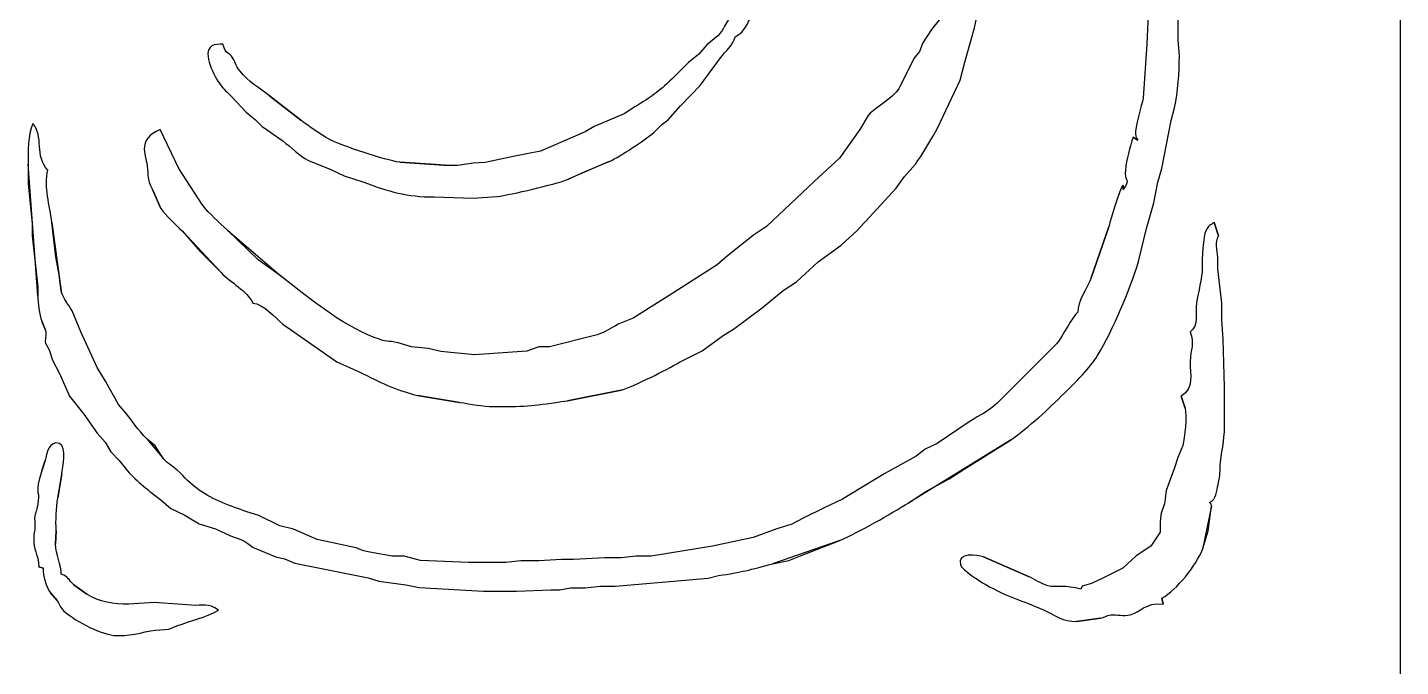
# Model space of a CAD drawing. Header units: inches. Extents: x -30 to 210, y -30 to 170.
# Drawn here: x 153.1 to 210, y 15.4 to 41.9 of the extents above; entities that cross this region are included whole.
import ezdxf

# ---------------------------------------------------------------- set-up
doc = ezdxf.new("R2010")
doc.units = ezdxf.units.IN
doc.header["$MEASUREMENT"] = 0

# ---------------------------------------------------------------- blocks, each defined once
blk = doc.blocks.new('2018-03-03 Embellishment 04')
at = {"color": 7}
for p, q in [((512.281232, 325.247962), (516.161232, 343.647962)), ((605.153232, 332.447962), (604.417232, 316.447962)), ((621.233232, 318.847962), (621.233232, 330.847962)), ((489.353232, 324.407962), (484.745232, 317.239962)), ((507.281232, 306.847962), (512.281232, 325.247962)), ((369.385232, 316.151962), (365.049232, 311.255962)), ((375.201232, 321.055962), (369.385232, 316.151962)), ((484.745232, 317.239962), (483.033232, 312.551962)), ((604.417232, 316.447962), (602.505232, 287.647962)), ((621.825232, 310.167962), (621.233232, 318.847962)), ((365.049232, 311.255962), (359.625232, 306.807962)), ((365.849232, 294.511962), (376.641232, 309.247962)), ((479.857232, 308.887962), (471.977232, 292.679962)), ((483.033232, 312.551962), (479.857232, 308.887962)), ((359.625232, 306.807962), (350.817232, 298.079962)), ((504.785232, 297.247962), (507.281232, 306.847962)), ((355.345232, 283.519962), (365.849232, 294.511962)), ((492.625232, 271.647962), (504.785232, 297.247962)), ((115.369232, 288.551962), (123.177232, 280.111962)), ((152.345232, 275.855962), (135.585232, 288.887962)), ((135.585232, 288.887962), (152.345232, 275.855962)), ((123.177232, 280.111962), (128.209232, 276.087962)), ((325.217232, 279.271962), (309.217232, 272.503962)), ((330.817232, 282.991962), (325.217232, 279.271962)), ((348.649232, 276.047962), (355.345232, 283.519962)), ((617.465232, 275.647962), (619.249232, 282.503962)), ((128.209232, 276.087962), (131.825232, 272.471962)), ((131.825232, 272.471962), (142.785232, 264.815962)), ((309.217232, 272.503962), (304.417232, 269.687962)), ((341.049232, 269.367962), (345.369232, 273.623962)), ((345.369232, 273.623962), (348.649232, 276.047962)), ((455.505232, 278.479962), (451.137232, 270.879962)), ((612.505232, 250.047962), (617.465232, 275.647962)), ((87.225232, 250.047962), (77.21723, 270.847962)), ((304.417232, 269.687962), (280.417232, 259.351962)), ((451.137232, 270.879962), (440.201232, 255.671962)), ((599.617232, 265.247962), (597.217232, 266.847962)), ((597.217232, 266.847962), (599.617232, 265.247962)), ((280.417232, 259.351962), (266.817232, 256.591962)), ((6.70523, 252.447962), (6.70523, 249.247962)), ((11.80123, 182.047962), (6.70523, 252.447962)), ((99.689232, 230.855962), (87.225232, 250.047962)), ((156.417232, 254.263962), (168.417232, 249.583962)), ((168.417232, 249.583962), (175.617232, 246.119962)), ((224.417232, 252.255962), (205.217232, 253.415962)), ((205.217232, 253.415962), (231.617232, 251.647962)), ((231.617232, 251.647962), (224.417232, 252.255962)), ((250.817232, 253.359962), (244.417232, 252.887962)), ((266.817232, 256.591962), (250.817232, 253.359962)), ((317.217232, 253.783962), (294.817232, 244.119962)), ((304.417232, 248.423962), (317.217232, 253.783962)), ((440.201232, 255.671962), (426.921232, 243.247962)), ((474.889232, 245.711962), (480.841232, 252.447962)), ((610.249232, 242.847962), (612.505232, 250.047962)), ((6.70523, 249.247962), (6.70523, 242.047962)), ((175.617232, 246.119962), (186.017232, 242.719962)), ((294.817232, 244.119962), (304.417232, 248.423962)), ((426.921232, 243.247962), (401.217232, 219.063962)), ((470.553232, 239.647962), (474.889232, 245.711962)), ((608.129232, 231.647962), (610.249232, 242.847962)), ((6.70523, 242.047962), (8.77723, 220.447962)), ((73.16923, 238.847962), (77.66523, 228.783962)), ((77.66523, 228.783962), (73.16923, 238.847962)), ((223.617232, 234.847962), (244.417232, 234.303962)), ((244.417232, 234.303962), (257.217232, 235.087962)), ((458.273232, 226.183962), (470.553232, 239.647962)), ((592.417232, 239.647962), (591.617232, 241.247962)), ((591.617232, 241.247962), (591.617232, 238.847962)), ((591.617232, 238.847962), (592.417232, 239.647962)), ((604.217232, 218.047962), (608.129232, 231.647962)), ((8.77723, 220.447962), (8.77723, 214.055962)), ((21.44923, 202.847962), (19.39323, 221.247962)), ((19.39323, 221.247962), (24.36923, 184.447962)), ((449.553232, 216.743962), (458.273232, 226.183962)), ((642.817152, 214.047962), (640.417152, 221.247962)), ((640.417152, 221.247962), (642.817152, 214.047962)), ((8.77723, 214.055962), (11.80123, 186.847962)), ((88.953232, 216.687962), (98.561232, 205.719962)), ((109.785232, 194.399962), (88.953232, 216.687962)), ((129.553232, 201.191962), (113.145232, 217.127962)), ((113.145232, 217.127962), (142.017232, 192.311962)), ((394.241232, 214.455962), (380.417232, 203.447962)), ((401.217232, 219.063962), (394.241232, 214.455962)), ((441.081232, 209.111962), (449.553232, 216.743962)), ((584.073232, 218.847962), (574.673232, 191.655962)), ((574.673232, 191.655962), (584.073232, 218.847962)), ((600.057232, 200.447962), (604.217232, 218.047962)), ((636.081232, 217.183962), (636.081232, 217.183962)), ((636.081232, 217.183962), (636.081232, 217.183962)), ((98.561232, 205.719962), (109.785232, 194.399962)), ((428.769232, 200.215962), (441.081232, 209.111962)), ((23.26523, 193.247962), (21.44923, 202.847962)), ((142.017232, 192.311962), (129.553232, 201.191962)), ((374.817232, 198.671962), (349.249232, 182.239962)), ((380.417232, 203.447962), (374.817232, 198.671962)), ((417.217232, 189.423962), (428.769232, 200.215962)), ((642.401152, 196.447962), (642.401152, 202.711962)), ((24.36923, 184.447962), (23.26523, 193.247962)), ((644.553232, 178.047962), (642.401152, 196.447962)), ((11.80123, 186.847962), (11.80123, 182.047962)), ((398.817232, 175.559962), (410.049232, 184.815962)), ((410.049232, 184.815962), (417.217232, 189.423962)), ((349.249232, 182.239962), (330.017232, 170.159962)), ((644.553232, 169.247962), (644.553232, 178.047962)), ((34.86523, 162.847962), (30.17723, 174.047962)), ((330.017232, 170.159962), (322.017232, 166.847962)), ((383.617232, 164.143962), (398.817232, 175.559962)), ((645.209232, 158.847962), (644.553232, 169.247962)), ((13.94523, 168.447962), (15.93723, 163.647962)), ((15.93723, 163.647962), (13.94523, 168.447962)), ((43.60123, 143.647962), (34.86523, 162.847962)), ((142.817232, 166.935962), (171.617232, 146.727962)), ((378.153232, 160.783962), (383.617232, 164.143962)), ((15.93723, 156.671962), (17.91323, 153.175962)), ((211.617232, 154.815962), (204.417232, 156.943962)), ((220.417232, 153.807962), (211.617232, 154.815962)), ((279.617232, 154.679962), (273.217232, 152.487962)), ((285.217232, 154.679962), (279.617232, 154.679962)), ((310.817232, 161.159962), (285.217232, 154.679962)), ((366.817232, 152.543962), (378.153232, 160.783962)), ((524.401232, 124.639962), (556.201232, 156.415962)), ((645.969232, 133.247962), (645.209232, 158.847962)), ((17.91323, 153.175962), (19.70523, 147.647962)), ((19.70523, 147.647962), (23.39323, 140.447962)), ((227.281232, 152.303962), (220.417232, 153.807962)), ((245.217232, 150.455962), (227.281232, 152.303962)), ((273.217232, 152.487962), (245.217232, 150.455962)), ((354.817232, 146.479962), (366.817232, 152.543962)), ((23.39323, 140.447962), (28.80923, 128.447962)), ((48.11323, 136.447962), (43.60123, 143.647962)), ((171.617232, 146.727962), (183.617232, 141.439962)), ((541.057232, 141.247962), (524.401232, 124.639962)), ((55.01723, 124.015962), (48.11323, 136.447962)), ((645.969232, 114.847962), (645.969232, 133.247962)), ((28.80923, 128.447962), (36.48923, 118.775962)), ((214.817232, 128.679962), (237.217232, 125.087962)), ((237.217232, 125.087962), (214.817232, 128.679962)), ((294.817232, 125.943962), (323.617232, 131.543962)), ((323.617232, 131.543962), (294.817232, 125.943962)), ((622.817232, 128.447962), (624.945232, 122.039962)), ((624.945232, 122.039962), (622.817232, 128.447962)), ((36.48923, 118.775962), (43.61723, 108.543962)), ((58.22523, 120.215962), (55.01723, 124.015962)), ((510.017232, 114.991962), (492.385232, 103.063962)), ((43.61723, 108.543962), (47.78523, 103.847962)), ((47.78523, 103.847962), (50.92923, 98.639962)), ((74.48923, 101.751962), (70.25723, 105.415962)), ((70.25723, 105.415962), (79.08923, 94.879962)), ((531.617232, 104.807962), (477.217232, 71.455962)), ((492.385232, 103.063962), (486.017232, 99.983962)), ((506.817232, 89.351962), (531.617232, 104.807962)), ((50.92923, 98.639962), (55.42523, 94.015962)), ((79.08923, 94.879962), (74.48923, 101.751962)), ((481.217232, 96.311962), (464.417232, 86.959962)), ((486.017232, 99.983962), (481.217232, 96.311962)), ((621.025232, 95.647962), (619.257232, 90.047962)), ((623.665232, 102.047962), (621.025232, 95.647962)), ((15.78523, 94.047962), (14.01723, 88.447962)), ((14.01723, 88.447962), (15.78523, 94.047962)), ((55.42523, 94.015962), (59.71323, 88.479962)), ((498.817232, 84.207962), (506.817232, 89.351962)), ((619.257232, 90.047962), (614.689232, 78.047962)), ((22.58523, 74.047962), (24.76923, 86.847962)), ((24.76923, 86.847962), (22.58523, 74.047962)), ((464.417232, 86.959962), (441.881232, 73.375962)), ((486.017232, 77.319962), (498.817232, 84.207962)), ((441.881232, 73.375962), (431.953232, 68.703962)), ((477.217232, 71.455962), (486.017232, 77.319962)), ((614.689232, 78.047962), (613.841232, 70.847962)), ((77.54523, 72.895962), (82.953232, 68.375962)), ((82.953232, 68.375962), (90.017232, 64.919962)), ((130.017232, 64.623962), (123.617232, 66.615962)), ((431.953232, 68.703962), (420.753232, 63.103962)), ((613.841232, 70.847962), (612.385232, 66.847962)), ((639.001232, 69.791962), (634.233232, 46.383962)), ((637.145232, 56.447962), (639.001232, 69.791962)), ((90.017232, 64.919962), (98.017232, 60.159962)), ((98.017232, 60.159962), (106.817232, 57.439962)), ((141.217232, 59.111962), (130.017232, 64.623962)), ((148.417232, 57.343962), (141.217232, 59.111962)), ((414.817232, 59.927962), (406.817232, 57.487962)), ((420.753232, 63.103962), (414.817232, 59.927962)), ((21.28923, 49.247962), (21.76123, 56.447962)), ((21.76123, 56.447962), (21.28923, 49.247962)), ((106.817232, 57.439962), (114.817232, 53.719962)), ((114.817232, 53.719962), (120.417232, 51.687962)), ((161.217232, 51.823962), (148.417232, 57.343962)), ((181.081232, 47.471962), (161.217232, 51.823962)), ((394.017232, 52.807962), (372.417232, 48.271962)), ((406.817232, 57.487962), (394.017232, 52.807962)), ((611.617232, 55.647962), (606.569232, 48.151962)), ((634.233232, 46.383962), (637.145232, 56.447962)), ((21.28923, 49.247962), (21.28923, 49.247962)), ((21.28923, 49.247962), (21.28923, 49.247962)), ((127.753232, 47.055962), (139.041232, 42.439962)), ((201.217232, 42.783962), (189.217232, 44.935962)), ((372.417232, 48.271962), (339.617232, 42.879962)), ((440.417232, 51.199962), (404.417232, 38.815962)), ((421.217232, 43.743962), (440.417232, 51.199962)), ((606.569232, 48.151962), (598.825232, 43.071962)), ((12.41723, 37.247962), (14.81723, 36.447962)), ((14.81723, 36.447962), (12.41723, 37.247962)), ((139.041232, 42.439962), (143.617232, 41.367962)), ((143.617232, 41.367962), (149.217232, 39.103962)), ((149.217232, 39.103962), (180.417232, 32.839962)), ((207.617232, 42.783962), (201.217232, 42.783962)), ((216.417232, 40.583962), (207.617232, 42.783962)), ((242.017232, 39.519962), (216.417232, 40.583962)), ((250.017232, 39.519962), (242.017232, 39.519962)), ((262.017232, 39.519962), (250.017232, 39.519962)), ((270.017232, 40.391962), (262.017232, 39.519962)), ((279.617232, 40.391962), (270.017232, 40.391962)), ((291.617232, 41.079962), (279.617232, 40.391962)), ((298.017232, 41.079962), (291.617232, 41.079962)), ((314.817232, 42.047962), (298.017232, 41.079962)), ((323.617232, 42.047962), (314.817232, 42.047962)), ((331.617232, 42.879962), (323.617232, 42.047962)), ((339.617232, 42.879962), (331.617232, 42.879962)), ((404.417232, 38.815962), (413.217232, 40.519962)), ((413.217232, 40.519962), (421.217232, 43.743962)), ((541.217232, 32.031962), (517.217232, 42.479962)), ((517.217232, 42.479962), (541.217232, 32.031962)), ((598.825232, 43.071962), (591.585232, 36.495962)), ((180.417232, 32.839962), (188.417232, 31.231962)), ((188.417232, 31.231962), (194.017232, 29.543962)), ((194.017232, 29.543962), (208.449232, 27.551962)), ((330.817232, 27.647962), (355.617232, 29.823962)), ((355.617232, 29.823962), (370.017232, 31.119962)), ((370.017232, 31.119962), (375.617232, 32.447962)), ((581.217232, 31.287962), (574.817232, 28.255962)), ((591.585232, 36.495962), (581.217232, 31.287962)), ((18.66523, 23.191962), (22.20923, 19.175962)), ((22.20923, 19.175962), (18.66523, 23.191962)), ((38.01723, 22.527962), (31.16923, 27.583962)), ((31.16923, 27.583962), (38.01723, 22.527962)), ((208.449232, 27.551962), (215.617232, 26.183962)), ((215.617232, 26.183962), (250.017232, 24.223962)), ((250.017232, 24.223962), (256.753232, 24.223962)), ((256.753232, 24.223962), (262.017232, 24.223962)), ((262.017232, 24.223962), (267.617232, 24.223962)), ((267.617232, 24.223962), (286.017232, 24.951962)), ((286.017232, 24.951962), (290.817232, 24.951962)), ((290.817232, 24.951962), (296.417232, 25.967962)), ((296.417232, 25.967962), (304.417232, 25.967962)), ((304.417232, 25.967962), (312.417232, 26.847962)), ((312.417232, 26.847962), (320.417232, 26.847962)), ((320.417232, 26.847962), (330.817232, 27.647962)), ((569.833232, 26.751962), (569.217232, 25.247962)), ((574.817232, 28.255962), (569.833232, 26.751962)), ((74.01723, 18.047962), (60.41723, 17.247962)), ((94.017232, 16.607962), (74.01723, 18.047962)), ((613.217232, 17.247962), (612.417232, 20.447962)), ((612.417232, 20.447962), (613.217232, 17.247962)), ((566.817232, 8.015962), (579.617232, 9.639962)), ((579.617232, 9.639962), (566.817232, 8.015962)), ((74.81723, 3.391962), (81.945232, 3.887962)), ((81.945232, 3.887962), (86.153232, 5.623962))]:
    blk.add_line(p, q, dxfattribs=at)
for points in [[(384.417232, 320.447962), (390.945232, 323.999962), (389.593232, 326.839962), (394.209232, 332.311962)], [(494.897232, 331.647962), (493.561232, 328.863962), (491.089232, 326.927962), (489.353232, 324.407962)], [(380.969232, 329.687962), (379.161232, 327.575962), (379.033232, 325.079962), (375.201232, 321.055962)], [(104.825232, 315.631962), (99.241232, 311.647962), (106.513232, 298.919962), (109.257232, 294.991962)], [(110.817232, 316.447962), (109.121232, 316.439962), (106.233232, 316.631962), (104.825232, 315.631962)], [(116.105232, 309.071962), (113.841232, 312.759962), (112.417232, 310.479962), (110.817232, 316.447962)], [(376.641232, 309.247962), (379.241232, 312.599962), (383.657232, 316.231962), (384.417232, 320.447962)], [(119.929232, 302.047962), (117.457232, 305.191962), (117.017232, 307.583962), (116.105232, 309.071962)], [(619.249232, 282.503962), (621.097232, 291.607962), (621.801232, 300.879962), (621.825232, 310.167962)], [(135.585232, 288.887962), (130.249232, 293.119962), (124.225232, 296.583962), (119.929232, 302.047962)], [(109.257232, 294.991962), (110.985232, 292.519962), (113.297232, 290.727962), (115.369232, 288.551962)], [(350.817232, 298.079962), (342.689232, 290.215962), (340.153232, 288.711962), (330.817232, 282.991962)], [(471.977232, 292.679962), (468.889232, 287.927962), (457.433232, 280.999962), (455.505232, 278.479962)], [(602.505232, 287.647962), (601.673232, 284.143962), (598.049232, 271.263962), (598.385232, 268.447962)], [(9.21723, 274.047962), (6.33723, 267.943962), (6.74523, 259.167962), (6.70523, 252.447962)], [(17.21723, 249.247962), (9.96923, 256.615962), (15.31323, 267.375962), (9.21723, 274.047962)], [(167.617232, 265.687962), (162.113232, 268.527962), (157.409232, 272.391962), (152.345232, 275.855962)], [(480.841232, 252.447962), (484.025232, 256.647962), (489.969232, 266.783962), (492.625232, 271.647962)], [(77.21723, 270.847962), (64.95323, 265.607962), (69.33723, 258.159962), (70.26523, 251.647962)], [(142.785232, 264.815962), (147.305232, 261.487962), (151.465232, 257.039962), (156.417232, 254.263962)], [(205.217232, 253.415962), (197.329232, 254.519962), (174.881232, 261.935962), (167.617232, 265.687962)], [(317.217232, 253.783962), (323.713232, 257.015962), (335.505232, 264.711962), (341.049232, 269.367962)], [(597.217232, 266.847962), (595.289232, 261.607962), (593.545232, 254.807962), (592.953232, 249.247962)], [(598.385232, 268.447962), (598.577232, 266.871962), (598.961232, 266.543962), (599.617232, 265.247962)], [(70.26523, 251.647962), (71.16123, 245.359962), (69.80923, 245.487962), (73.16923, 238.847962)], [(244.417232, 252.887962), (238.017232, 252.159962), (239.761232, 251.551962), (231.617232, 251.647962)], [(19.39323, 221.247962), (18.18523, 230.479962), (15.19323, 239.967962), (17.21723, 249.247962)], [(186.017232, 242.719962), (199.377232, 237.767962), (209.137232, 234.871962), (223.617232, 234.847962)], [(257.217232, 235.087962), (264.953232, 236.191962), (287.841232, 241.519962), (294.817232, 244.119962)], [(592.953232, 249.247962), (592.297232, 243.159962), (596.169232, 244.295962), (591.617232, 238.847962)], [(591.617232, 241.247962), (589.057232, 236.943962), (585.593232, 224.175962), (584.073232, 218.847962)], [(77.66523, 228.783962), (80.153232, 224.847962), (85.641232, 220.191962), (88.953232, 216.687962)], [(113.145232, 217.127962), (108.553232, 221.471962), (103.513232, 225.775962), (99.689232, 230.855962)], [(640.417152, 221.247962), (638.513232, 220.023962), (637.249232, 219.239962), (636.081232, 217.183962)], [(636.081232, 217.183962), (634.257232, 213.975962), (634.025232, 201.319962), (634.017232, 197.247962)], [(642.401152, 202.711962), (642.033152, 206.351962), (640.689152, 210.879962), (642.817152, 214.047962)], [(578.137232, 150.047962), (586.537232, 164.487962), (595.233232, 184.431962), (600.057232, 200.447962)], [(109.785232, 194.399962), (114.777232, 189.311962), (123.641232, 184.695962), (126.817232, 178.047962)], [(191.617232, 159.807962), (172.841232, 167.191962), (157.817232, 180.207962), (142.017232, 192.311962)], [(574.673232, 191.655962), (572.681232, 186.191962), (567.313232, 179.015962), (567.617232, 173.247962)], [(634.017232, 197.247962), (634.001232, 190.863962), (631.841232, 184.415962), (630.985232, 178.047962)], [(30.17723, 174.047962), (28.05723, 177.815962), (25.68123, 179.871962), (24.36923, 184.447962)], [(11.80123, 182.047962), (12.03323, 178.055962), (12.57723, 172.119962), (13.94523, 168.447962)], [(126.817232, 178.047962), (131.945232, 177.927962), (139.105232, 170.255962), (142.817232, 166.935962)], [(630.985232, 178.047962), (630.329232, 173.199962), (632.345232, 165.967962), (627.617232, 162.847962)], [(567.617232, 173.247962), (564.513232, 171.039962), (559.545232, 160.367962), (556.201232, 156.415962)], [(15.93723, 163.647962), (16.66523, 160.223962), (15.54523, 158.775962), (15.93723, 156.671962)], [(322.017232, 166.847962), (317.697232, 164.663962), (315.529232, 162.911962), (310.817232, 161.159962)], [(627.617232, 162.847962), (630.097232, 156.079962), (627.697232, 153.911962), (627.617232, 146.847962)], [(204.417232, 156.943962), (198.513232, 158.151962), (198.505232, 157.103962), (191.617232, 159.807962)], [(560.417232, 130.047962), (565.585232, 135.191962), (574.553232, 143.895962), (578.137232, 150.047962)], [(627.617232, 146.847962), (627.545232, 139.903962), (629.809232, 132.511962), (622.817232, 128.447962)], [(183.617232, 141.439962), (195.169232, 135.687962), (202.089232, 132.071962), (214.817232, 128.679962)], [(323.617232, 131.543962), (331.801232, 134.359962), (347.001232, 142.143962), (354.817232, 146.479962)], [(237.217232, 125.087962), (243.313232, 124.183962), (249.393232, 122.919962), (255.617232, 122.847962)], [(255.617232, 122.847962), (274.649232, 122.631962), (276.681232, 123.399962), (294.817232, 125.943962)], [(531.617232, 104.807962), (541.961232, 112.375962), (551.361232, 121.031962), (560.417232, 130.047962)], [(70.25723, 105.415962), (65.31323, 110.375962), (62.42523, 114.943962), (58.22523, 120.215962)], [(524.401232, 124.639962), (517.145232, 118.335962), (516.201232, 119.103962), (510.017232, 114.991962)], [(624.945232, 122.039962), (625.753232, 117.879962), (624.817232, 106.095962), (623.665232, 102.047962)], [(643.841152, 93.247962), (644.753232, 100.751962), (646.201232, 107.071962), (645.969232, 114.847962)], [(23.39323, 103.015962), (17.86523, 105.143962), (16.65723, 97.399962), (15.78523, 94.047962)], [(24.76923, 86.847962), (25.09723, 90.375962), (27.50523, 101.423962), (23.39323, 103.015962)], [(14.01723, 88.447962), (9.90523, 75.751962), (12.84923, 78.439962), (12.13723, 72.447962)], [(59.71323, 88.479962), (65.04123, 82.687962), (71.34523, 77.695962), (77.54523, 72.895962)], [(86.409232, 88.823962), (83.977232, 91.175962), (81.833232, 91.671962), (79.08923, 94.879962)], [(98.017232, 78.183962), (92.937232, 81.799962), (90.633232, 84.751962), (86.409232, 88.823962)], [(642.577152, 81.247962), (643.921152, 86.463962), (643.265152, 88.439962), (643.841152, 93.247962)], [(638.017232, 71.647962), (641.689152, 73.079962), (641.665152, 77.735962), (642.577152, 81.247962)], [(21.76123, 56.447962), (21.33723, 62.231962), (21.71323, 68.271962), (22.58523, 74.047962)], [(123.617232, 66.615962), (115.057232, 69.583962), (105.393232, 72.927962), (98.017232, 78.183962)], [(12.13723, 72.447962), (11.60923, 67.975962), (10.46523, 65.999962), (10.35323, 64.447962)], [(440.417232, 51.199962), (450.889232, 55.919962), (467.313232, 65.303962), (477.217232, 71.455962)], [(612.385232, 66.847962), (611.801232, 64.799962), (611.249232, 57.743962), (611.617232, 55.647962)], [(639.001232, 69.791962), (638.785232, 71.007962), (638.385232, 71.055962), (638.017232, 71.647962)], [(10.35323, 58.847962), (10.51323, 55.839962), (9.32923, 55.455962), (9.77723, 50.047962)], [(10.35323, 64.447962), (9.75323, 62.151962), (10.53723, 60.967962), (10.35323, 58.847962)], [(120.417232, 51.687962), (124.121232, 50.087962), (125.609232, 48.223962), (127.753232, 47.055962)], [(9.77723, 50.047962), (10.17723, 45.223962), (12.40923, 42.479962), (12.41723, 37.247962)], [(24.41723, 33.247962), (24.60123, 37.831962), (21.40923, 44.119962), (21.28923, 49.247962)], [(189.217232, 44.935962), (183.817232, 45.951962), (183.905232, 46.863962), (181.081232, 47.471962)], [(517.217232, 42.479962), (513.865232, 43.719962), (502.729232, 45.039962), (504.945232, 38.191962)], [(612.417232, 20.447962), (620.673232, 24.951962), (630.497232, 37.767962), (634.233232, 46.383962)], [(375.617232, 32.447962), (387.889232, 34.415962), (392.457232, 35.439962), (404.417232, 38.815962)], [(504.945232, 38.191962), (505.897232, 35.223962), (515.105232, 29.551962), (518.017232, 27.879962)], [(14.81723, 36.447962), (14.55323, 32.407962), (16.25723, 26.503962), (18.66523, 23.191962)], [(31.16923, 27.583962), (28.24923, 30.175962), (28.26523, 31.767962), (24.41723, 33.247962)], [(551.617232, 27.015962), (547.633232, 28.231962), (544.793232, 30.407962), (541.217232, 32.031962)], [(60.41723, 17.247962), (52.72923, 17.159962), (44.60923, 18.279962), (38.01723, 22.527962)], [(518.017232, 27.879962), (531.041232, 20.399962), (537.465232, 19.495962), (549.217232, 14.127962)], [(569.217232, 25.247962), (561.457232, 27.599962), (555.121232, 25.951962), (551.617232, 27.015962)], [(22.20923, 19.175962), (23.41723, 17.455962), (23.28123, 16.215962), (24.83323, 14.519962)], [(108.417232, 14.047962), (102.929232, 18.015962), (100.113232, 16.239962), (94.017232, 16.607962)], [(595.617232, 11.463962), (601.105232, 12.831962), (603.241232, 18.255962), (613.217232, 17.247962)], [(24.83323, 14.519962), (29.69723, 9.207962), (45.13723, 1.207962), (52.41723, 0.527962)], [(86.153232, 5.623962), (93.977232, 8.327962), (101.033232, 9.935962), (108.417232, 14.047962)], [(549.217232, 14.127962), (555.105232, 11.439962), (559.817232, 7.567962), (566.817232, 8.015962)], [(579.617232, 9.639962), (581.657232, 10.167962), (582.945232, 11.175962), (585.217232, 11.463962)], [(585.217232, 11.463962), (588.225232, 11.703962), (592.393232, 10.759962), (595.617232, 11.463962)], [(52.41723, 0.527962), (60.08923, -0.184038), (67.36123, 2.183962), (74.81723, 3.391962)]]:
    blk.add_open_spline(points, degree=3, dxfattribs=at)

msp = doc.modelspace()

# ---------------------------------------------------------------- linework, layer by layer
msp.add_line((210, 0), (210, 167.332))

# ---------------------------------------------------------------- block references
at = {"xscale": 0.0775855836169723, "yscale": 0.0775855836169723, "zscale": 0.0775855836169723}
msp.add_blockref('2018-03-03 Embellishment 04', (152.587, 16.682), dxfattribs=at)

doc.saveas('drawing.dxf')
